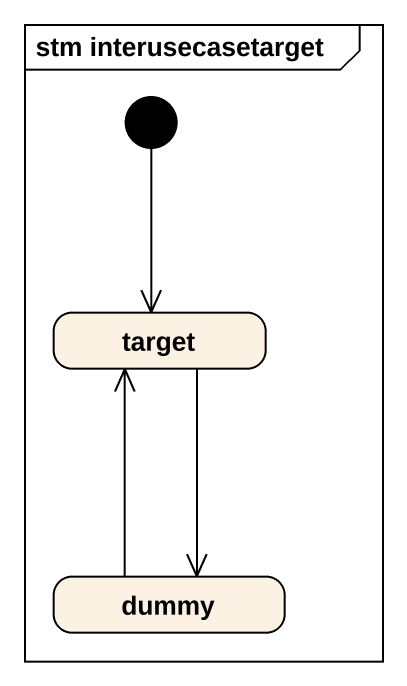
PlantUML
@startuml
mainframe stm interusecasetarget
hide empty description
state target
state dummy
[*] --> target
target --> dummy
dummy -up-> target
@enduml
